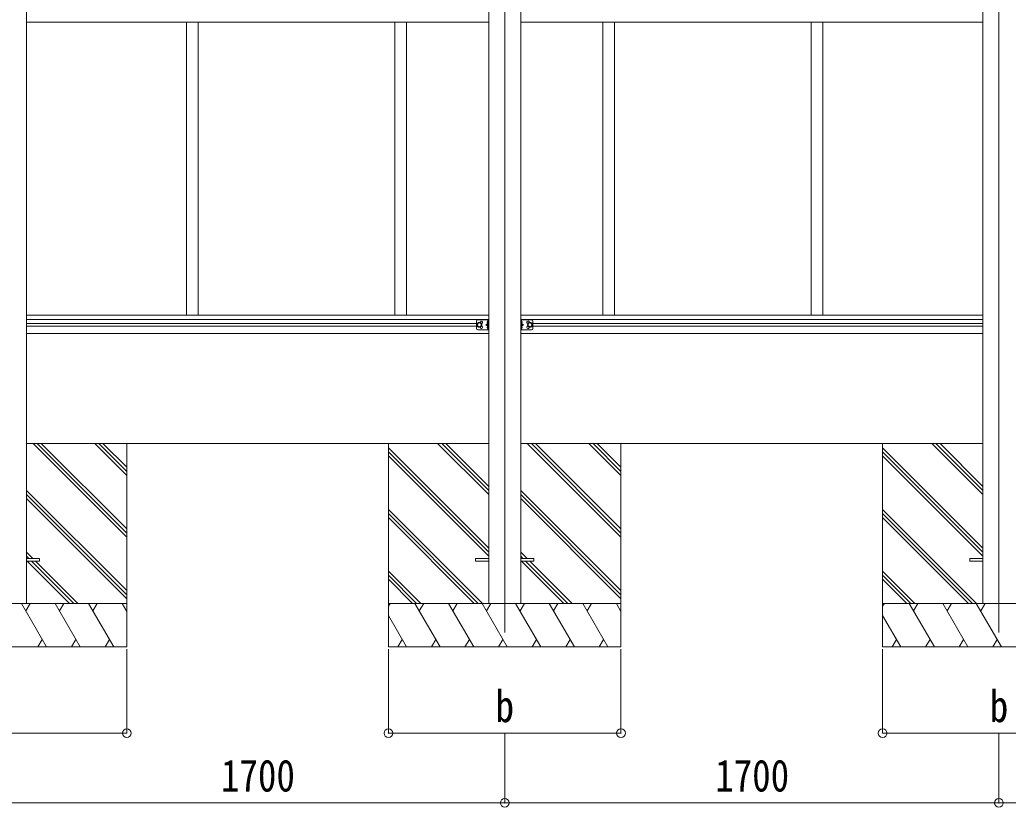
# Model space of a CAD drawing. Units: millimetres at full size. Extents: x -8385 to 8479, y -5853 to 5787.
# Drawn here: x 3158 to 6558, y -2762 to -53 of the extents above; entities that cross this region are included whole.
import ezdxf
from ezdxf.enums import TextEntityAlignment as Align

# ---------------------------------------------------------------- set-up
doc = ezdxf.new("R2010")
doc.units = ezdxf.units.MM
doc.header["$LTSCALE"] = 30
doc.header["$PDMODE"] = 32
doc.header["$PDSIZE"] = 30
for name, color, linetype, lineweight in [('0-0_0', 7, 'Continuous', 9), ('0-1_本体', 4, 'Continuous', 9), ('0-2_部品', 7, 'Continuous', 9), ('0-8_PARTS2', 2, 'Continuous', 9), ('0-A_寸法', 6, 'Continuous', 9), ('1-1_GLASS', 4, 'Continuous', 9), ('1-2_GLASS_SEAL', 7, 'Continuous', 9)]:
    doc.layers.add(name, color=color, linetype=linetype, lineweight=lineweight)
doc.styles.add('ＭＳ ゴシック', font='')
doc.styles.get('ＭＳ ゴシック').set_extended_font_data('MS Gothic')

msp = doc.modelspace()

# ---------------------------------------------------------------- linework, layer by layer
at = {"layer": '0-0_0'}
for p, q in [((4771.5, -1510.91), (3181.5, -1510.91)), ((3526.5, -1833.37), (3204.04, -1510.91)), ((3526.5, -1819.23), (3218.18, -1510.91)), ((3526.5, -1805.08), (3232.32, -1510.91)), ((3526.5, -1621.24), (3416.17, -1510.91)), ((3526.5, -1607.1), (3430.31, -1510.91)), ((3526.5, -1592.95), (3444.45, -1510.91)), ((3526.5, -1510.91), (3526.5, -2210.91)), ((4426.5, -1510.91), (4426.5, -2210.91)), ((4771.5, -1870.58), (4426.5, -1525.59)), ((4771.5, -1686.74), (4595.67, -1510.91)), ((4771.5, -1672.59), (4609.81, -1510.91)), ((4771.5, -1658.45), (4623.95, -1510.91)), ((6471.5, -1510.91), (4881.5, -1510.91)), ((5226.5, -1833.37), (4904.04, -1510.91)), ((5226.5, -1819.23), (4918.18, -1510.91)), ((5226.5, -1805.08), (4932.32, -1510.91)), ((5226.5, -1621.24), (5116.17, -1510.91)), ((5226.5, -1607.1), (5130.31, -1510.91)), ((5226.5, -1592.95), (5144.45, -1510.91)), ((5226.5, -1510.91), (5226.5, -2210.91)), ((6126.5, -1510.91), (6126.5, -2210.91)), ((6471.5, -1870.58), (6126.5, -1525.59)), ((6471.5, -1686.74), (6295.67, -1510.91)), ((6471.5, -1672.59), (6309.81, -1510.91)), ((6471.5, -1658.45), (6323.95, -1510.91)), ((4771.5, -1884.72), (4426.5, -1539.73)), ((4771.5, -1898.87), (4426.5, -1553.87)), ((6471.5, -1884.72), (6126.5, -1539.73)), ((6471.5, -1898.87), (6126.5, -1553.87)), ((3526.5, -2017.21), (3181.5, -1672.22)), ((3526.5, -2031.36), (3181.5, -1686.36)), ((5226.5, -2017.21), (4881.5, -1672.22)), ((5226.5, -2031.36), (4881.5, -1686.36)), ((3526.5, -2045.5), (3181.5, -1700.5)), ((5226.5, -2045.5), (4881.5, -1700.5)), ((4749.69, -2060.91), (4426.5, -1737.72)), ((4735.55, -2060.91), (4426.5, -1751.86)), ((4721.41, -2060.91), (4426.5, -1766)), ((6449.69, -2060.91), (6126.5, -1737.72)), ((6435.55, -2060.91), (6126.5, -1751.86)), ((6421.41, -2060.91), (6126.5, -1766)), ((3203.56, -1906.41), (3181.5, -1884.35)), ((3189.42, -1906.41), (3181.5, -1898.49)), ((4903.56, -1906.41), (4881.5, -1884.35)), ((4889.42, -1906.41), (4881.5, -1898.49)), ((3329.78, -2060.91), (3184.28, -1915.41)), ((3343.92, -2060.91), (3198.42, -1915.41)), ((3358.06, -2060.91), (3212.56, -1915.41)), ((5029.78, -2060.91), (4884.28, -1915.41)), ((5043.92, -2060.91), (4898.42, -1915.41)), ((5058.06, -2060.91), (4912.56, -1915.41)), ((4537.56, -2060.91), (4426.5, -1949.85)), ((4523.42, -2060.91), (4426.5, -1963.99)), ((6237.56, -2060.91), (6126.5, -1949.85)), ((6223.42, -2060.91), (6126.5, -1963.99)), ((4509.28, -2060.91), (4426.5, -1978.13)), ((6209.28, -2060.91), (6126.5, -1978.13)), ((2726.5, -2060.91), (3526.5, -2060.91)), ((3250.82, -2210.91), (3164.21, -2060.91)), ((3179.21, -2086.89), (3194.21, -2060.91)), ((3366.29, -2210.91), (3279.68, -2060.91)), ((3294.68, -2086.89), (3309.69, -2060.91)), ((3481.76, -2210.91), (3395.15, -2060.91)), ((3410.15, -2086.89), (3425.15, -2060.91)), ((3526.5, -2088.41), (3510.62, -2060.91)), ((4426.5, -2060.91), (5226.5, -2060.91)), ((4432.33, -2060.91), (4426.5, -2071.01)), ((4604.4, -2210.91), (4517.8, -2060.91)), ((4547.8, -2060.91), (4532.8, -2086.89)), ((4719.87, -2210.91), (4633.27, -2060.91)), ((4648.27, -2086.89), (4663.27, -2060.91)), ((4835.35, -2210.91), (4748.74, -2060.91)), ((4763.74, -2086.89), (4778.74, -2060.9)), ((4950.82, -2210.91), (4864.21, -2060.91)), ((4879.21, -2086.89), (4894.21, -2060.91)), ((5066.29, -2210.91), (4979.68, -2060.91)), ((4994.68, -2086.89), (5009.69, -2060.91)), ((5181.76, -2210.91), (5095.15, -2060.91)), ((5110.15, -2086.89), (5125.15, -2060.91)), ((5226.5, -2088.41), (5210.62, -2060.91)), ((6126.5, -2060.91), (6926.5, -2060.91)), ((6132.33, -2060.91), (6126.5, -2071.01)), ((6304.4, -2210.91), (6217.8, -2060.91)), ((6247.8, -2060.91), (6232.8, -2086.89)), ((6419.87, -2210.91), (6333.27, -2060.91)), ((6348.27, -2086.89), (6363.27, -2060.91)), ((6535.35, -2210.91), (6448.74, -2060.91)), ((6463.74, -2086.89), (6478.74, -2060.9)), ((4488.93, -2210.91), (4426.5, -2102.77)), ((6188.93, -2210.91), (6126.5, -2102.77)), ((3235.82, -2184.93), (3220.82, -2210.91)), ((3351.29, -2184.93), (3336.29, -2210.91)), ((3466.76, -2184.93), (3451.76, -2210.91)), ((4473.94, -2184.93), (4458.94, -2210.91)), ((4589.41, -2184.93), (4574.41, -2210.91)), ((4704.88, -2184.93), (4689.88, -2210.91)), ((4820.35, -2184.93), (4805.35, -2210.91)), ((4935.82, -2184.93), (4920.82, -2210.91)), ((5051.29, -2184.93), (5036.29, -2210.91)), ((5166.76, -2184.93), (5151.76, -2210.91)), ((6173.94, -2184.93), (6158.94, -2210.91)), ((6289.41, -2184.93), (6274.41, -2210.91)), ((6404.88, -2184.93), (6389.88, -2210.91)), ((6520.35, -2184.93), (6505.35, -2210.91)), ((3526.5, -2210.91), (2726.5, -2210.91)), ((5226.5, -2210.91), (4426.5, -2210.91)), ((6926.5, -2210.91), (6126.5, -2210.91))]:
    msp.add_line(p, q, dxfattribs=at)
at = {"layer": '0-1_本体'}
for p, q in [((3181.5, 819.1), (3181.5, -2060.9)), ((4771.5, 819.1), (4771.5, -2060.9)), ((4881.5, 819.1), (4881.5, -2060.9)), ((6471.5, 819.1), (6471.5, -2060.9))]:
    msp.add_line(p, q, dxfattribs=at)
at = {"layer": '0-2_部品', "color": 4}
for p, q in [((3181.5, -1906.4), (3226.5, -1906.4)), ((3181.5, -1915.4), (3226.5, -1915.4)), ((3226.5, -1906.4), (3226.5, -1915.4)), ((4726.5, -1906.4), (4726.5, -1915.4)), ((4726.5, -1906.4), (4771.5, -1906.4)), ((4726.5, -1915.4), (4771.5, -1915.4)), ((4881.5, -1906.4), (4926.5, -1906.4)), ((4881.5, -1915.4), (4926.5, -1915.4)), ((4926.5, -1906.4), (4926.5, -1915.4)), ((6426.5, -1906.4), (6426.5, -1915.4)), ((6426.5, -1906.4), (6471.5, -1906.4)), ((6426.5, -1915.4), (6471.5, -1915.4))]:
    msp.add_line(p, q, dxfattribs=at)
at = {"layer": '0-8_PARTS2'}
for p, q in [((4826.5, 785.23), (4826.5, -2160.91)), ((6526.5, 785.23), (6526.5, -2160.91))]:
    msp.add_line(p, q, dxfattribs=at)
at = {"layer": '0-A_寸法'}
for p, q in [((3526.5, -2507.29), (3526.5, -2218.33)), ((4426.5, -2507.29), (4426.5, -2218.33)), ((5226.5, -2507.29), (5226.5, -2218.33)), ((6126.5, -2507.29), (6126.5, -2218.33)), ((3526.5, -2507.29), (2726.5, -2507.29)), ((5226.5, -2507.29), (4426.5, -2507.29)), ((4826.5, -2747.27), (4826.5, -2507.29)), ((6926.5, -2507.29), (6126.5, -2507.29)), ((6526.5, -2747.27), (6526.5, -2507.29)), ((3126.5, -2747.27), (4826.5, -2747.27)), ((6526.5, -2747.27), (4826.5, -2747.27)), ((7352.5, -2747.27), (6526.5, -2747.27))]:
    msp.add_line(p, q, dxfattribs=at)
for p in [(3526.5, -2507.29), (4426.5, -2507.29), (5226.5, -2507.29), (6126.5, -2507.29), (4826.5, -2747.27), (6526.5, -2747.27)]:
    msp.add_point(p, dxfattribs=at)
at = {"layer": '1-1_GLASS'}
for p, q in [((3181.5, -61.2), (4771.5, -61.2)), ((3732.5, -61.2), (3732.5, -1069.2)), ((3772.5, -61.2), (3772.5, -1069.2)), ((4448.5, -61.2), (4448.5, -1069.2)), ((4488.5, -61.2), (4488.5, -1069.2)), ((4881.5, -61.2), (6471.5, -61.2)), ((5164.5, -61.2), (5164.5, -1069.2)), ((5204.5, -61.2), (5204.5, -1069.2)), ((5880.5, -61.2), (5880.5, -1069.2)), ((5920.5, -61.2), (5920.5, -1069.2)), ((3181.5, -1069.2), (4771.5, -1069.2)), ((3181.5, -1084.7), (4771.5, -1084.7)), ((4881.5, -1069.2), (6471.5, -1069.2)), ((4881.5, -1084.7), (6471.5, -1084.7)), ((3181.5, -1098.2), (4729.5, -1098.2)), ((3181.5, -1107.2), (4729.5, -1107.2)), ((4923.5, -1098.2), (6471.5, -1098.2)), ((4923.5, -1107.2), (6471.5, -1107.2)), ((3181.5, -1133.2), (4771.5, -1133.2)), ((4881.5, -1133.2), (6471.5, -1133.2))]:
    msp.add_line(p, q, dxfattribs=at)
at = {"layer": '1-2_GLASS_SEAL'}
for p, q in [((4734.5, -1085.2), (4771.5, -1085.2)), ((4769, -1085.2), (4769, -1120.2)), ((4771.5, -1085.2), (4771.5, -1120.2)), ((4881.5, -1085.2), (4881.5, -1120.2)), ((4918.5, -1085.2), (4881.5, -1085.2)), ((4884, -1085.2), (4884, -1120.2)), ((4729.5, -1090.2), (4729.5, -1115.2)), ((4734.5, -1120.2), (4771.5, -1120.2)), ((4769, -1102.7), (4762, -1102.7)), ((4768.5, -1089.7), (4767.7, -1089.84)), ((4768.5, -1097.7), (4767.7, -1097.56)), ((4768.5, -1107.7), (4767.7, -1107.84)), ((4768.5, -1115.7), (4767.7, -1115.56)), ((4768.5, -1097.7), (4769, -1097.61)), ((4768.5, -1115.7), (4769, -1115.61)), ((4918.5, -1120.2), (4881.5, -1120.2)), ((4884.5, -1097.7), (4884, -1097.61)), ((4884, -1102.7), (4891, -1102.7)), ((4884.5, -1115.7), (4884, -1115.61)), ((4884.5, -1089.7), (4885.3, -1089.84)), ((4884.5, -1097.7), (4885.3, -1097.56)), ((4884.5, -1107.7), (4885.3, -1107.84)), ((4884.5, -1115.7), (4885.3, -1115.56)), ((4923.5, -1090.2), (4923.5, -1115.2))]:
    msp.add_line(p, q, dxfattribs=at)
for points in [[(4739.5, -1110.2), (4746, -1106.45), (4746, -1098.94), (4739.5, -1095.19), (4733, -1098.94), (4733, -1106.45)], [(4913.5, -1110.2), (4907, -1106.45), (4907, -1098.94), (4913.5, -1095.19), (4920, -1098.94), (4920, -1106.45)]]:
    msp.add_lwpolyline(points, close=True, dxfattribs=at)
for points in [[(4769, -1097.7), (4762, -1102.7), (4769, -1107.7)], [(4769.39, -1093.7), (4768.75, -1092.51), (4766.52, -1091.4)], [(4769.39, -1093.7), (4768.75, -1094.88), (4766.52, -1096)], [(4769.39, -1111.7), (4768.75, -1110.51), (4766.52, -1109.4)], [(4769.39, -1111.7), (4768.75, -1112.88), (4766.52, -1114)], [(4768.5, -1097.7), (4768.5, -1089.7), (4769, -1089.79), (4769, -1097.61)], [(4768.5, -1115.7), (4768.5, -1107.7), (4769, -1107.79), (4769, -1115.61)], [(4883.62, -1093.7), (4884.25, -1092.51), (4886.48, -1091.4)], [(4883.62, -1093.7), (4884.25, -1094.88), (4886.48, -1096)], [(4883.62, -1111.7), (4884.25, -1110.51), (4886.48, -1109.4)], [(4883.62, -1111.7), (4884.25, -1112.88), (4886.48, -1114)], [(4884.5, -1097.7), (4884.5, -1089.7), (4884, -1089.79), (4884, -1097.61)], [(4884, -1097.7), (4891, -1102.7), (4884, -1107.7)], [(4884.5, -1115.7), (4884.5, -1107.7), (4884, -1107.79), (4884, -1115.61)]]:
    msp.add_lwpolyline(points, dxfattribs=at)
for centre, radius in [((4739.5, -1102.7), 8.5), ((4739.5, -1102.7), 7.5), ((4739.5, -1102.7), 6.5), ((4913.5, -1102.7), 8.5), ((4913.5, -1102.7), 7.5), ((4913.5, -1102.7), 6.5)]:
    msp.add_circle(centre, radius, dxfattribs=at)
for centre, radius, start, end in [((4734.5, -1090.2), 5, 90, 180), ((4918.5, -1090.2), 5, 0, 90), ((4734.5, -1115.2), 5, 180, 270), ((4746.5, -1094.2), 4.25, 274.76077, 186.29431), ((4746.5, -1111.2), 4.25, 173.70569, 85.23923), ((4772.6, -1093.7), 6.5, 147.94412, 212.05588), ((4772.6, -1111.7), 6.5, 147.94412, 212.05588), ((4767.86, -1090.72), 0.9, 100, 147.94412), ((4767.86, -1096.67), 0.9, 212.05588, 260), ((4767.86, -1108.72), 0.9, 100, 147.94412), ((4767.86, -1114.67), 0.9, 212.05588, 260), ((4885.15, -1090.72), 0.9, 32.05588, 80), ((4885.15, -1096.67), 0.9, 280, 327.94412), ((4885.15, -1108.72), 0.9, 32.05588, 80), ((4885.15, -1114.67), 0.9, 280, 327.94412), ((4880.4, -1093.7), 6.5, 327.94412, 32.05588), ((4880.4, -1111.7), 6.5, 327.94412, 32.05588), ((4906.5, -1094.2), 4.25, 353.70569, 265.23923), ((4906.5, -1111.2), 4.25, 94.76077, 6.29431), ((4918.5, -1115.2), 5, 270, 0)]:
    msp.add_arc(centre, radius, start, end, dxfattribs=at)

# ---------------------------------------------------------------- texts
at = {"layer": '0-A_寸法', "color": 7, "style": 'ＭＳ ゴシック', "width": 0.85}
for s, p in [('b', (4795, -2502.29)), ('b', (6495, -2502.29)), ('1700', (3850.5, -2741.27)), ('1700', (5550.5, -2741.27))]:
    msp.add_text(s, height=110, dxfattribs=at).set_placement(p, align=Align.BOTTOM_LEFT)

doc.saveas('drawing.dxf')
